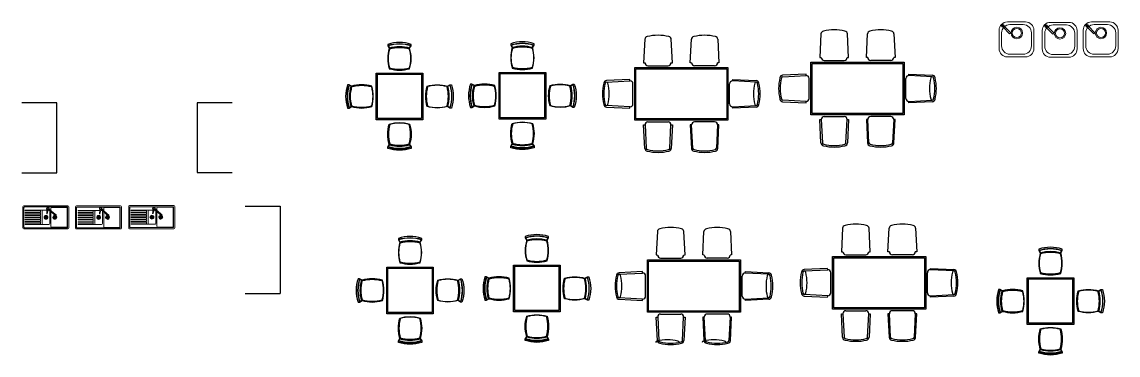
# Model space of a CAD drawing. Header units: metres. Extents: x -353 to 1688, y -477 to 135.
# Drawn here: x 42.22 to 61.05, y -263.58 to -257.86 of the extents above; entities that cross this region are included whole.
import ezdxf

# ---------------------------------------------------------------- set-up
doc = ezdxf.new("R2010")
doc.units = ezdxf.units.M
doc.header["$MEASUREMENT"] = 0
doc.layers.add('ID-LOOSE2', color=8, linetype='Continuous')

# ---------------------------------------------------------------- blocks, each defined once
blk = doc.blocks.new('A$C027E3DAA')
at = {"lineweight": 5}
for p, q in [((320, 420), (100, 420)), ((0, 100), (0, 320)), ((31, 132), (31, 288)), ((48, 356), (128, 276)), ((142, 290), (63, 369)), ((128, 276), (142, 290)), ((291, 388), (131, 388)), ((391, 132), (391, 288)), ((420, 100), (420, 320)), ((291, 32), (131, 32)), ((320, 0), (100, 0))]:
    blk.add_line(p, q, dxfattribs=at)
for centre, radius in [((47, 373), 16.5), ((47, 373), 8.24), ((214, 287), 68.5), ((214, 287), 54.8)]:
    blk.add_circle(centre, radius, dxfattribs=at)
for centre, start, end in [((100, 320), 90, 180), ((320, 320), 0, 90), ((131, 288), 90, 180), ((291, 288), 0, 90), ((100, 100), 180, 270), ((131, 132), 180, 270), ((291, 132), 270, 0), ((320, 100), 270, 0)]:
    blk.add_arc(centre, 100, start, end, dxfattribs=at)
blk = doc.blocks.new('A$C6DD140BA')
at = {"lineweight": 5}
for p, q in [((0, 480), (0, 20)), ((975, 500), (20, 500)), ((960, 475), (35, 475)), ((995, 480), (995, 20)), ((25, 465), (25, 35)), ((55, 402), (55, 390)), ((526, 402), (55, 402)), ((385, 390), (55, 390)), ((55, 354), (55, 342)), ((385, 354), (55, 354)), ((385, 342), (55, 342)), ((55, 305), (55, 293)), ((385, 305), (55, 305)), ((385, 293), (55, 293)), ((55, 256), (55, 244)), ((385, 256), (55, 256)), ((385, 256), (55, 256)), ((385, 244), (55, 244)), ((385, 244), (55, 244)), ((220, 390), (242, 390)), ((385, 390), (385, 354)), ((385, 342), (385, 305)), ((385, 293), (385, 256)), ((385, 244), (385, 207)), ((420, 382), (420, 117)), ((565, 402), (553, 402)), ((575, 399), (680, 308)), ((585, 117), (585, 382)), ((693, 323), (589, 414)), ((610, 445), (610, 395)), ((610, 368), (610, 55)), ((940, 465), (630, 465)), ((960, 55), (960, 445)), ((970, 465), (970, 35)), ((35, 25), (960, 25)), ((55, 207), (55, 195)), ((385, 207), (55, 207)), ((385, 195), (55, 195)), ((55, 158), (55, 146)), ((385, 158), (55, 158)), ((385, 146), (55, 146)), ((55, 109), (55, 97)), ((385, 109), (55, 109)), ((55, 97), (565, 97)), ((385, 195), (385, 158)), ((385, 146), (385, 109)), ((630, 35), (940, 35)), ((20, 0), (975, 0))]:
    blk.add_line(p, q, dxfattribs=at)
for centre, radius in [((502, 250), 41.9), ((502, 250), 34.4), ((502, 250), 5.37), ((694, 250), 34.4), ((694, 250), 5.37)]:
    blk.add_circle(centre, radius, dxfattribs=at)
for centre, radius, start, end in [((20, 480), 20, 90, 180), ((35, 465), 10, 90, 180), ((960, 465), 10, 0, 90), ((975, 480), 20, 0, 90), ((440, 382), 20, 90, 180), ((545, 437), 28.1, 347.9416, 227.0472), ((23, 426), 503, 349.5127, 1.0023), ((524, 334), 6.64, 170.7195, 346.9394), ((526, 335), 4.91, 202.3488, 285.3321), ((220, 432), 311, 347.884, 359.213), ((546, 438), 20, 330.7981, 186.8608), ((545, 437), 16.2, 207.428, 320.6546), ((1023, 218), 506, 155.4149, 166.8735), ((843, 297), 313, 156.4016, 167.6897), ((509, 323), 100, 49.097, 61.8197), ((500, 89), 326, 79.282, 80.1673), ((548, 386), 29.3, 47.5907, 71.3329), ((654, 489), 100, 205.6099, 229.0971), ((565, 382), 20, 68.9377, 90), ((597, 442), 29.3, 201.23, 229.737), ((565, 382), 20, 0, 29.2341), ((630, 445), 20, 90, 180), ((694, 250), 41.9, 89.0843, 58.737), ((614, 232), 100, 34.5946, 49.097), ((759, 399), 100, 229.0971, 243.5995), ((708, 297), 13.9, 214.5946, 63.5995), ((704, 300), 7.59, 107.908, 167.1608), ((708, 297), 8.12, 257.1394, 59.2202), ((710, 297), 9.65, 327.9665, 38.2217), ((940, 445), 20, 0, 90), ((20, 20), 20, 180, 270), ((35, 35), 10, 180, 270), ((440, 117), 20, 180, 270), ((565, 117), 20, 270, 0), ((630, 55), 20, 180, 270), ((940, 55), 20, 270, 0), ((960, 35), 10, 270, 0), ((975, 20), 20, 270, 0)]:
    blk.add_arc(centre, radius, start, end, dxfattribs=at)
for centre, major_axis in [((483, 250), (14.5, 0)), ((485, 260), (12.6, -7.2)), ((485, 240), (12.6, 7.2)), ((493, 267), (7.2, -12.6)), ((493, 233), (7.2, 12.6)), ((502, 270), (0, -14.5)), ((502, 230), (0, 14.5)), ((512, 267), (-7.2, -12.6)), ((512, 233), (-7.2, 12.6)), ((520, 260), (-12.6, -7.2)), ((520, 240), (-12.6, 7.2)), ((522, 250), (-14.5, 0)), ((675, 250), (14.5, 0)), ((677, 260), (12.6, -7.2)), ((677, 240), (12.6, 7.2)), ((684, 267), (7.2, -12.6)), ((684, 233), (7.2, 12.6)), ((694, 270), (0, -14.5)), ((694, 230), (0, 14.5)), ((704, 267), (-7.2, -12.6)), ((704, 233), (-7.2, 12.6)), ((712, 260), (-12.6, -7.2)), ((712, 240), (-12.6, 7.2)), ((714, 250), (-14.5, 0))]:
    blk.add_ellipse(centre, major_axis=major_axis, ratio=0.137964, dxfattribs=at)

msp = doc.modelspace()

# ---------------------------------------------------------------- linework, layer by layer
at = {"layer": 'ID-LOOSE2', "linetype": 'Continuous'}
for p, q in [((52.91676, -258.15895), (52.89668, -258.56048)), ((53.39137, -258.56048), (53.37129, -258.15895)), ((53.69668, -258.56048), (53.71676, -258.15895)), ((54.17129, -258.15895), (54.19137, -258.56048)), ((55.94337, -258.0668), (55.9233, -258.46833)), ((56.41799, -258.46833), (56.39791, -258.0668)), ((56.7233, -258.46833), (56.74337, -258.0668)), ((57.19791, -258.0668), (57.21799, -258.46833)), ((55.9233, -258.46833), (55.94827, -258.46957)), ((55.9982, -258.52207), (56.34308, -258.52207)), ((56.39302, -258.46957), (56.41799, -258.46833)), ((56.39302, -258.46957), (56.39302, -258.46957)), ((56.74827, -258.46957), (56.7233, -258.46833)), ((56.74827, -258.46957), (56.74827, -258.46957)), ((57.14308, -258.52207), (56.7982, -258.52207)), ((57.21799, -258.46833), (57.19302, -258.46957)), ((50.41408, -258.72719), (51.21408, -258.72719)), ((50.41408, -259.52719), (50.41408, -258.72719)), ((51.21408, -258.72719), (51.21408, -259.52719)), ((52.74403, -259.54423), (52.74403, -258.64423)), ((52.74403, -258.64423), (54.34403, -258.64423)), ((52.89668, -258.56048), (52.92165, -258.56173)), ((52.97159, -258.61423), (53.31646, -258.61423)), ((53.3664, -258.56173), (53.39137, -258.56048)), ((53.3664, -258.56173), (53.3664, -258.56173)), ((53.72165, -258.56173), (53.69668, -258.56048)), ((53.72165, -258.56173), (53.72165, -258.56173)), ((54.11646, -258.61423), (53.77159, -258.61423)), ((54.19137, -258.56048), (54.1664, -258.56173)), ((54.34403, -258.64423), (54.34403, -259.54423)), ((55.77064, -259.45207), (55.77064, -258.55207)), ((55.77064, -258.55207), (57.37064, -258.55207)), ((57.37064, -258.55207), (57.37064, -259.45207)), ((48.30273, -258.73771), (49.10273, -258.73771)), ((48.30273, -259.53771), (48.30273, -258.73771)), ((48.32273, -258.75771), (49.08273, -258.75771)), ((48.32273, -259.51771), (48.32273, -258.75771)), ((49.08273, -258.75771), (49.08273, -259.51771)), ((49.10273, -258.73771), (49.10273, -259.53771)), ((50.43408, -258.74719), (51.19408, -258.74719)), ((50.43408, -259.50719), (50.43408, -258.74719)), ((51.19408, -258.74719), (51.19408, -259.50719)), ((52.66028, -258.84688), (52.25875, -258.86696)), ((52.26, -258.89193), (52.66153, -258.87185)), ((52.66153, -258.87185), (52.66028, -258.84688)), ((52.66153, -258.87185), (52.66153, -258.87185)), ((54.42652, -258.87185), (54.42777, -258.84688)), ((54.82805, -258.89193), (54.42652, -258.87185)), ((54.42652, -258.87185), (54.42652, -258.87185)), ((54.42777, -258.84688), (54.8293, -258.86696)), ((55.6869, -258.75473), (55.28537, -258.7748)), ((55.28661, -258.79977), (55.68815, -258.7797)), ((55.68815, -258.7797), (55.6869, -258.75473)), ((55.68815, -258.7797), (55.68815, -258.7797)), ((55.74064, -259.17451), (55.74064, -258.82963)), ((57.40064, -259.17451), (57.40064, -258.82963)), ((57.45314, -258.7797), (57.45439, -258.75473)), ((57.85467, -258.79977), (57.45314, -258.7797)), ((57.45314, -258.7797), (57.45314, -258.7797)), ((57.45439, -258.75473), (57.85592, -258.7748)), ((52.71403, -259.26666), (52.71403, -258.92179)), ((54.37403, -259.26666), (54.37403, -258.92179)), ((42.81677, -259.24907), (42.21677, -259.24907)), ((42.81677, -260.44907), (42.81677, -259.24907)), ((45.82624, -259.24609), (45.22624, -259.24609)), ((45.22624, -259.24609), (45.22624, -260.44609)), ((52.66153, -259.3166), (52.26, -259.29652)), ((54.42652, -259.3166), (54.82805, -259.29652)), ((55.28537, -259.22934), (55.6869, -259.24942)), ((55.68815, -259.22445), (55.28661, -259.20437)), ((55.6869, -259.24942), (55.68815, -259.22445)), ((57.45314, -259.22445), (57.85467, -259.20437)), ((57.45439, -259.24942), (57.45314, -259.22445)), ((57.85592, -259.22934), (57.45439, -259.24942)), ((52.25875, -259.32149), (52.66028, -259.34157)), ((52.66028, -259.34157), (52.66153, -259.3166)), ((54.42777, -259.34157), (54.42652, -259.3166)), ((54.8293, -259.32149), (54.42777, -259.34157)), ((57.37064, -259.45207), (55.77064, -259.45207)), ((55.9982, -259.48207), (56.34308, -259.48207)), ((57.14308, -259.48207), (56.7982, -259.48207)), ((49.10273, -259.53771), (48.30273, -259.53771)), ((49.08273, -259.51771), (48.32273, -259.51771)), ((51.21408, -259.52719), (50.41408, -259.52719)), ((51.19408, -259.50719), (50.43408, -259.50719)), ((54.34403, -259.54423), (52.74403, -259.54423)), ((52.89668, -259.62797), (52.92165, -259.62672)), ((52.91676, -260.0295), (52.89668, -259.62797)), ((52.92165, -259.62672), (52.94173, -260.02825)), ((52.97159, -259.57423), (53.31646, -259.57423)), ((53.34632, -260.02825), (53.3664, -259.62672)), ((53.3664, -259.62672), (53.39137, -259.62797)), ((53.3664, -259.62672), (53.3664, -259.62672)), ((53.39137, -259.62797), (53.37129, -260.0295)), ((53.72165, -259.62672), (53.69668, -259.62797)), ((53.69668, -259.62797), (53.71676, -260.0295)), ((53.72165, -259.62672), (53.72165, -259.62672)), ((53.74173, -260.02825), (53.72165, -259.62672)), ((54.11646, -259.57423), (53.77159, -259.57423)), ((54.1664, -259.62672), (54.14632, -260.02825)), ((54.19137, -259.62797), (54.1664, -259.62672)), ((54.17129, -260.0295), (54.19137, -259.62797)), ((55.9233, -259.53582), (55.94827, -259.53457)), ((55.94337, -259.93735), (55.9233, -259.53582)), ((55.94827, -259.53457), (55.96834, -259.9361)), ((56.37294, -259.9361), (56.39302, -259.53457)), ((56.39302, -259.53457), (56.41799, -259.53582)), ((56.39302, -259.53457), (56.39302, -259.53457)), ((56.41799, -259.53582), (56.39791, -259.93735)), ((56.74827, -259.53457), (56.7233, -259.53582)), ((56.7233, -259.53582), (56.74337, -259.93735)), ((56.74827, -259.53457), (56.74827, -259.53457)), ((56.76834, -259.9361), (56.74827, -259.53457)), ((57.19302, -259.53457), (57.17294, -259.9361)), ((57.21799, -259.53582), (57.19302, -259.53457)), ((57.19791, -259.93735), (57.21799, -259.53582)), ((42.21677, -260.44907), (42.81677, -260.44907)), ((45.22624, -260.44609), (45.82624, -260.44609)), ((46.05342, -261.02048), (46.65342, -261.02048)), ((46.65342, -261.02048), (46.65342, -262.52048)), ((53.13362, -261.45733), (53.11355, -261.85886)), ((53.60823, -261.85886), (53.58816, -261.45733)), ((53.91355, -261.85886), (53.93362, -261.45733)), ((54.38816, -261.45733), (54.40823, -261.85886)), ((56.31476, -261.40091), (56.29469, -261.80245)), ((56.78937, -261.80245), (56.7693, -261.40091)), ((57.09469, -261.80245), (57.11476, -261.40091)), ((57.5693, -261.40091), (57.58937, -261.80245)), ((53.11355, -261.85886), (53.13852, -261.86011)), ((53.18845, -261.91261), (53.53333, -261.91261)), ((53.58327, -261.86011), (53.60823, -261.85886)), ((53.58327, -261.86011), (53.58327, -261.86011)), ((53.93852, -261.86011), (53.91355, -261.85886)), ((53.93852, -261.86011), (53.93852, -261.86011)), ((54.33333, -261.91261), (53.98845, -261.91261)), ((54.40823, -261.85886), (54.38327, -261.86011)), ((56.14203, -262.78619), (56.14203, -261.88619)), ((56.14203, -261.88619), (57.74203, -261.88619)), ((56.29469, -261.80245), (56.31965, -261.80369)), ((56.36959, -261.85619), (56.71447, -261.85619)), ((56.7644, -261.80369), (56.78937, -261.80245)), ((56.7644, -261.80369), (56.7644, -261.80369)), ((57.11965, -261.80369), (57.09469, -261.80245)), ((57.11965, -261.80369), (57.11965, -261.80369)), ((57.51447, -261.85619), (57.16959, -261.85619)), ((57.58937, -261.80245), (57.5644, -261.80369)), ((57.74203, -261.88619), (57.74203, -262.78619)), ((48.484, -262.0663), (49.284, -262.0663)), ((48.484, -262.8663), (48.484, -262.0663)), ((48.504, -262.0863), (49.264, -262.0863)), ((48.504, -262.8463), (48.504, -262.0863)), ((49.264, -262.0863), (49.264, -262.8463)), ((49.284, -262.0663), (49.284, -262.8663)), ((50.66275, -262.03397), (51.46275, -262.03397)), ((50.66275, -262.83397), (50.66275, -262.03397)), ((50.68275, -262.05397), (51.44275, -262.05397)), ((50.68275, -262.81397), (50.68275, -262.05397)), ((51.44275, -262.05397), (51.44275, -262.81397)), ((51.46275, -262.03397), (51.46275, -262.83397)), ((52.96089, -262.84261), (52.96089, -261.94261)), ((52.96089, -261.94261), (54.56089, -261.94261)), ((54.56089, -261.94261), (54.56089, -262.84261)), ((56.05828, -262.08885), (55.65675, -262.10892)), ((55.658, -262.13389), (56.05953, -262.11382)), ((56.05953, -262.11382), (56.05828, -262.08885)), ((56.05953, -262.11382), (56.05953, -262.11382)), ((57.82453, -262.11382), (57.82577, -262.08885)), ((58.22606, -262.13389), (57.82453, -262.11382)), ((57.82453, -262.11382), (57.82453, -262.11382)), ((57.82577, -262.08885), (58.22731, -262.10892)), ((52.87715, -262.14526), (52.47561, -262.16534)), ((52.47686, -262.19031), (52.87839, -262.17023)), ((52.87839, -262.17023), (52.87715, -262.14526)), ((52.87839, -262.17023), (52.87839, -262.17023)), ((52.93089, -262.56504), (52.93089, -262.22017)), ((54.59089, -262.56504), (54.59089, -262.22017)), ((54.64339, -262.17023), (54.64464, -262.14526)), ((55.04492, -262.19031), (54.64339, -262.17023)), ((54.64339, -262.17023), (54.64339, -262.17023)), ((54.64464, -262.14526), (55.04617, -262.16534)), ((56.11203, -262.50863), (56.11203, -262.16375)), ((57.77203, -262.50863), (57.77203, -262.16375)), ((59.48672, -262.2512), (60.28672, -262.2512)), ((59.48672, -263.0512), (59.48672, -262.2512)), ((59.50672, -262.2712), (60.26672, -262.2712)), ((59.50672, -263.0312), (59.50672, -262.2712)), ((60.26672, -262.2712), (60.26672, -263.0312)), ((60.28672, -262.2512), (60.28672, -263.0512)), ((46.05342, -262.52048), (46.65342, -262.52048)), ((52.47561, -262.61987), (52.87715, -262.63995)), ((52.87839, -262.61498), (52.47686, -262.5949)), ((52.87715, -262.63995), (52.87839, -262.61498)), ((54.64339, -262.61498), (55.04492, -262.5949)), ((54.64464, -262.63995), (54.64339, -262.61498)), ((55.04617, -262.61987), (54.64464, -262.63995)), ((55.65675, -262.56346), (56.05828, -262.58354)), ((56.05953, -262.55857), (55.658, -262.53849)), ((56.05828, -262.58354), (56.05953, -262.55857)), ((57.82453, -262.55857), (58.22606, -262.53849)), ((57.82577, -262.58354), (57.82453, -262.55857)), ((58.22731, -262.56346), (57.82577, -262.58354)), ((49.284, -262.8663), (48.484, -262.8663)), ((49.264, -262.8463), (48.504, -262.8463)), ((51.46275, -262.83397), (50.66275, -262.83397)), ((51.44275, -262.81397), (50.68275, -262.81397)), ((54.56089, -262.84261), (52.96089, -262.84261)), ((53.18845, -262.87261), (53.53333, -262.87261)), ((54.33333, -262.87261), (53.98845, -262.87261)), ((57.74203, -262.78619), (56.14203, -262.78619)), ((56.29469, -262.86994), (56.31965, -262.86869)), ((56.31476, -263.27147), (56.29469, -262.86994)), ((56.31965, -262.86869), (56.33973, -263.27022)), ((56.36959, -262.81619), (56.71447, -262.81619)), ((56.74433, -263.27022), (56.7644, -262.86869)), ((56.7644, -262.86869), (56.78937, -262.86994)), ((56.7644, -262.86869), (56.7644, -262.86869)), ((56.78937, -262.86994), (56.7693, -263.27147)), ((57.11965, -262.86869), (57.09469, -262.86994)), ((57.09469, -262.86994), (57.11476, -263.27147)), ((57.11965, -262.86869), (57.11965, -262.86869)), ((57.13973, -263.27022), (57.11965, -262.86869)), ((57.51447, -262.81619), (57.16959, -262.81619)), ((57.5644, -262.86869), (57.54433, -263.27022)), ((57.58937, -262.86994), (57.5644, -262.86869)), ((57.5693, -263.27147), (57.58937, -262.86994)), ((53.11355, -262.92635), (53.13852, -262.9251)), ((53.13362, -263.32788), (53.11355, -262.92635)), ((53.13852, -262.9251), (53.15859, -263.32663)), ((53.56319, -263.32663), (53.58327, -262.9251)), ((53.58327, -262.9251), (53.60823, -262.92635)), ((53.58327, -262.9251), (53.58327, -262.9251)), ((53.60823, -262.92635), (53.58816, -263.32788)), ((53.93852, -262.9251), (53.91355, -262.92635)), ((53.91355, -262.92635), (53.93362, -263.32788)), ((53.93852, -262.9251), (53.93852, -262.9251)), ((53.95859, -263.32663), (53.93852, -262.9251)), ((54.38327, -262.9251), (54.36319, -263.32663)), ((54.40823, -262.92635), (54.38327, -262.9251)), ((54.38816, -263.32788), (54.40823, -262.92635)), ((60.28672, -263.0512), (59.48672, -263.0512)), ((60.26672, -263.0312), (59.50672, -263.0312))]:
    msp.add_line(p, q, dxfattribs=at)
for points in [[(48.87773, -258.66271, 0.14285714), (48.87773, -258.31271), (48.90273, -258.27058), (48.90273, -258.24558, 0.16432018), (48.50273, -258.24558), (48.50273, -258.27058), (48.52773, -258.31271, 0.14285714), (48.52773, -258.66271, 0.14285714)], [(48.89526, -258.27336, 0.15920325), (48.51019, -258.27336), (48.53005, -258.30684, -0.13971629), (48.8754, -258.30684)], [(48.53581, -258.65463, -0.13829936), (48.53581, -258.3208, -0.13829936), (48.86964, -258.3208, -0.13829936), (48.86964, -258.65463, -0.13829936)], [(50.98908, -258.65219, 0.14285714), (50.98908, -258.30219), (51.01408, -258.26006), (51.01408, -258.23506, 0.16432018), (50.61408, -258.23506), (50.61408, -258.26006), (50.63908, -258.30219, 0.14285714), (50.63908, -258.65219, 0.14285714)], [(51.00662, -258.26285, 0.15920325), (50.62155, -258.26285), (50.64141, -258.29632, -0.13971629), (50.98676, -258.29632)], [(50.64717, -258.64411, -0.13829936), (50.64717, -258.31028, -0.13829936), (50.981, -258.31028, -0.13829936), (50.981, -258.64411, -0.13829936)], [(48.22773, -258.96271, 0.14285714), (47.87773, -258.96271), (47.83559, -258.93771), (47.81059, -258.93771, 0.16432018), (47.81059, -259.33771), (47.83559, -259.33771), (47.87773, -259.31271, 0.14285714), (48.22773, -259.31271, 0.14285714)], [(47.83838, -258.94518, 0.15920325), (47.83838, -259.33024), (47.87185, -259.31038, -0.13971629), (47.87185, -258.96504)], [(48.21964, -259.30463, -0.13829936), (47.88581, -259.30463, -0.13829936), (47.88581, -258.9708, -0.13829936), (48.21964, -258.9708, -0.13829936)], [(49.17773, -258.96271, -0.14285714), (49.52773, -258.96271), (49.56986, -258.93771), (49.59486, -258.93771, -0.16432018), (49.59486, -259.33771), (49.56986, -259.33771), (49.52773, -259.31271, -0.14285714), (49.17773, -259.31271, -0.14285714)], [(49.18581, -259.30463, 0.13829936), (49.51964, -259.30463, 0.13829936), (49.51964, -258.9708, 0.13829936), (49.18581, -258.9708, 0.13829936)], [(49.56707, -258.94518, -0.15920325), (49.56707, -259.33024), (49.5336, -259.31038, 0.13971629), (49.5336, -258.96504)], [(50.33908, -258.95219, 0.14285714), (49.98908, -258.95219), (49.94695, -258.92719), (49.92195, -258.92719, 0.16432018), (49.92195, -259.32719), (49.94695, -259.32719), (49.98908, -259.30219, 0.14285714), (50.33908, -259.30219, 0.14285714)], [(49.94974, -258.93466, 0.15920325), (49.94974, -259.31973), (49.98321, -259.29987, -0.13971629), (49.98321, -258.95452)], [(50.331, -259.29411, -0.13829936), (49.99717, -259.29411, -0.13829936), (49.99717, -258.96028, -0.13829936), (50.331, -258.96028, -0.13829936)], [(51.28908, -258.95219, -0.14285714), (51.63908, -258.95219), (51.68122, -258.92719), (51.70622, -258.92719, -0.16432018), (51.70622, -259.32719), (51.68122, -259.32719), (51.63908, -259.30219, -0.14285714), (51.28908, -259.30219, -0.14285714)], [(51.29717, -259.29411, 0.13829936), (51.631, -259.29411, 0.13829936), (51.631, -258.96028, 0.13829936), (51.29717, -258.96028, 0.13829936)], [(51.67843, -258.93466, -0.15920325), (51.67843, -259.31973), (51.64496, -259.29987, 0.13971629), (51.64496, -258.95452)], [(48.87773, -259.61271, -0.14285714), (48.87773, -259.96271), (48.90273, -260.00485), (48.90273, -260.02985, -0.16432018), (48.50273, -260.02985), (48.50273, -260.00485), (48.52773, -259.96271, -0.14285714), (48.52773, -259.61271, -0.14285714)], [(48.53581, -259.6208, 0.13829936), (48.53581, -259.95463, 0.13829936), (48.86964, -259.95463, 0.13829936), (48.86964, -259.6208, 0.13829936)], [(50.98908, -259.60219, -0.14285714), (50.98908, -259.95219), (51.01408, -259.99433), (51.01408, -260.01933, -0.16432018), (50.61408, -260.01933), (50.61408, -259.99433), (50.63908, -259.95219, -0.14285714), (50.63908, -259.60219, -0.14285714)], [(50.64717, -259.61028, 0.13829936), (50.64717, -259.94411, 0.13829936), (50.981, -259.94411, 0.13829936), (50.981, -259.61028, 0.13829936)], [(48.89526, -260.00206, -0.15920325), (48.51019, -260.00206), (48.53005, -259.96859, 0.13971629), (48.8754, -259.96859)], [(51.00662, -259.99154, -0.15920325), (50.62155, -259.99154), (50.64141, -259.95807, 0.13971629), (50.98676, -259.95807)], [(49.059, -261.9913, 0.14285714), (49.059, -261.6413), (49.084, -261.59917), (49.084, -261.57417, 0.16432018), (48.684, -261.57417), (48.684, -261.59917), (48.709, -261.6413, 0.14285714), (48.709, -261.9913, 0.14285714)], [(51.23775, -261.95897, 0.14285714), (51.23775, -261.60897), (51.26275, -261.56684), (51.26275, -261.54184, 0.16432018), (50.86275, -261.54184), (50.86275, -261.56684), (50.88775, -261.60897, 0.14285714), (50.88775, -261.95897, 0.14285714)], [(51.25529, -261.56962, 0.15920325), (50.87022, -261.56962), (50.89008, -261.6031, -0.13971629), (51.23542, -261.6031)], [(49.07653, -261.60196, 0.15920325), (48.69147, -261.60196), (48.71133, -261.63543, -0.13971629), (49.05667, -261.63543)], [(48.71708, -261.98322, -0.13829936), (48.71708, -261.64939, -0.13829936), (49.05092, -261.64939, -0.13829936), (49.05092, -261.98322, -0.13829936)], [(50.89584, -261.95089, -0.13829936), (50.89584, -261.61706, -0.13829936), (51.22967, -261.61706, -0.13829936), (51.22967, -261.95089, -0.13829936)], [(60.06172, -262.1762, 0.14285714), (60.06172, -261.8262), (60.08672, -261.78406), (60.08672, -261.75906, 0.16432018), (59.68672, -261.75906), (59.68672, -261.78406), (59.71172, -261.8262, 0.14285714), (59.71172, -262.1762, 0.14285714)], [(60.07925, -261.78685, 0.15920325), (59.69419, -261.78685), (59.71405, -261.82032, -0.13971629), (60.05939, -261.82032)], [(59.71981, -262.16811, -0.13829936), (59.71981, -261.83428, -0.13829936), (60.05364, -261.83428, -0.13829936), (60.05364, -262.16811, -0.13829936)], [(48.409, -262.2913, 0.14285714), (48.059, -262.2913), (48.01686, -262.2663), (47.99186, -262.2663, 0.16432018), (47.99186, -262.6663), (48.01686, -262.6663), (48.059, -262.6413, 0.14285714), (48.409, -262.6413, 0.14285714)], [(48.01965, -262.27377, 0.15920325), (48.01965, -262.65884), (48.05313, -262.63898, -0.13971629), (48.05313, -262.29363)], [(48.40092, -262.63322, -0.13829936), (48.06708, -262.63322, -0.13829936), (48.06708, -262.29939, -0.13829936), (48.40092, -262.29939, -0.13829936)], [(49.359, -262.2913, -0.14285714), (49.709, -262.2913), (49.75114, -262.2663), (49.77614, -262.2663, -0.16432018), (49.77614, -262.6663), (49.75114, -262.6663), (49.709, -262.6413, -0.14285714), (49.359, -262.6413, -0.14285714)], [(49.36708, -262.63322, 0.13829936), (49.70092, -262.63322, 0.13829936), (49.70092, -262.29939, 0.13829936), (49.36708, -262.29939, 0.13829936)], [(49.74835, -262.27377, -0.15920325), (49.74835, -262.65884), (49.71488, -262.63898, 0.13971629), (49.71488, -262.29363)], [(50.58775, -262.25897, 0.14285714), (50.23775, -262.25897), (50.19562, -262.23397), (50.17062, -262.23397, 0.16432018), (50.17062, -262.63397), (50.19562, -262.63397), (50.23775, -262.60897, 0.14285714), (50.58775, -262.60897, 0.14285714)], [(50.1984, -262.24144, 0.15920325), (50.1984, -262.6265), (50.23188, -262.60664, -0.13971629), (50.23188, -262.2613)], [(50.57967, -262.60089, -0.13829936), (50.24584, -262.60089, -0.13829936), (50.24584, -262.26706, -0.13829936), (50.57967, -262.26706, -0.13829936)], [(51.53775, -262.25897, -0.14285714), (51.88775, -262.25897), (51.92989, -262.23397), (51.95489, -262.23397, -0.16432018), (51.95489, -262.63397), (51.92989, -262.63397), (51.88775, -262.60897, -0.14285714), (51.53775, -262.60897, -0.14285714)], [(51.54584, -262.60089, 0.13829936), (51.87967, -262.60089, 0.13829936), (51.87967, -262.26706, 0.13829936), (51.54584, -262.26706, 0.13829936)], [(51.9271, -262.24144, -0.15920325), (51.9271, -262.6265), (51.89363, -262.60664, 0.13971629), (51.89363, -262.2613)], [(59.41172, -262.4762, 0.14285714), (59.06172, -262.4762), (59.01959, -262.4512), (58.99459, -262.4512, 0.16432018), (58.99459, -262.8512), (59.01959, -262.8512), (59.06172, -262.8262, 0.14285714), (59.41172, -262.8262, 0.14285714)], [(59.02237, -262.45866, 0.15920325), (59.02237, -262.84373), (59.05585, -262.82387, -0.13971629), (59.05585, -262.47852)], [(59.40364, -262.81811, -0.13829936), (59.06981, -262.81811, -0.13829936), (59.06981, -262.48428, -0.13829936), (59.40364, -262.48428, -0.13829936)], [(60.36172, -262.4762, -0.14285714), (60.71172, -262.4762), (60.75386, -262.4512), (60.77886, -262.4512, -0.16432018), (60.77886, -262.8512), (60.75386, -262.8512), (60.71172, -262.8262, -0.14285714), (60.36172, -262.8262, -0.14285714)], [(60.36981, -262.81811, 0.13829936), (60.70364, -262.81811, 0.13829936), (60.70364, -262.48428, 0.13829936), (60.36981, -262.48428, 0.13829936)], [(60.75107, -262.45866, -0.15920325), (60.75107, -262.84373), (60.7176, -262.82387, 0.13971629), (60.7176, -262.47852)], [(49.059, -262.9413, -0.14285714), (49.059, -263.2913), (49.084, -263.33344), (49.084, -263.35844, -0.16432018), (48.684, -263.35844), (48.684, -263.33344), (48.709, -263.2913, -0.14285714), (48.709, -262.9413, -0.14285714)], [(48.71708, -262.94939, 0.13829936), (48.71708, -263.28322, 0.13829936), (49.05092, -263.28322, 0.13829936), (49.05092, -262.94939, 0.13829936)], [(51.23775, -262.90897, -0.14285714), (51.23775, -263.25897), (51.26275, -263.30111), (51.26275, -263.32611, -0.16432018), (50.86275, -263.32611), (50.86275, -263.30111), (50.88775, -263.25897, -0.14285714), (50.88775, -262.90897, -0.14285714)], [(50.89584, -262.91706, 0.13829936), (50.89584, -263.25089, 0.13829936), (51.22967, -263.25089, 0.13829936), (51.22967, -262.91706, 0.13829936)], [(60.06172, -263.1262, -0.14285714), (60.06172, -263.4762), (60.08672, -263.51833), (60.08672, -263.54333, -0.16432018), (59.68672, -263.54333), (59.68672, -263.51833), (59.71172, -263.4762, -0.14285714), (59.71172, -263.1262, -0.14285714)], [(59.71981, -263.13428, 0.13829936), (59.71981, -263.46811, 0.13829936), (60.05364, -263.46811, 0.13829936), (60.05364, -263.13428, 0.13829936)], [(49.07653, -263.33065, -0.15920325), (48.69147, -263.33065), (48.71133, -263.29718, 0.13971629), (49.05667, -263.29718)], [(51.25529, -263.29832, -0.15920325), (50.87022, -263.29832), (50.89008, -263.26485, 0.13971629), (51.23542, -263.26485)], [(60.07925, -263.51555, -0.15920325), (59.69419, -263.51555), (59.71405, -263.48207, 0.13971629), (60.05939, -263.48207)]]:
    msp.add_lwpolyline(points, format="xyb", close=True, dxfattribs=at)
for points in [[(52.76403, -259.52423), (52.76403, -258.66423), (54.32403, -258.66423), (54.32403, -259.52423)], [(55.79064, -259.43207), (55.79064, -258.57207), (57.35064, -258.57207), (57.35064, -259.43207)], [(56.16203, -262.76619), (56.16203, -261.90619), (57.72203, -261.90619), (57.72203, -262.76619)], [(52.98089, -262.82261), (52.98089, -261.96261), (54.54089, -261.96261), (54.54089, -262.82261)]]:
    msp.add_lwpolyline(points, close=True, dxfattribs=at)
for centre, radius, start, end in [((52.9667, -258.16145), 0.05, 99.074014, 177.137595), ((53.14403, -258.86418), 0.77458, 76.165607, 103.834393), ((53.32135, -258.16145), 0.05, 2.862405, 80.925986), ((53.7667, -258.16145), 0.05, 99.074014, 177.137595), ((53.94403, -258.86418), 0.77458, 76.165607, 103.834393), ((54.12135, -258.16145), 0.05, 2.862405, 80.925986), ((55.99331, -258.06929), 0.05, 99.074014, 177.137595), ((56.17064, -258.77203), 0.77458, 76.165607, 103.834393), ((56.34797, -258.06929), 0.05, 2.862405, 80.925986), ((56.79331, -258.06929), 0.05, 99.074014, 177.137595), ((56.97064, -258.77203), 0.77458, 76.165607, 103.834393), ((57.14797, -258.06929), 0.05, 2.862405, 80.925986), ((48.70273, -258.86271), 0.625, 71.337075, 108.662925), ((48.70273, -258.91271), 0.625, 73.739795, 106.260205), ((50.81408, -258.85219), 0.625, 71.337075, 108.662925), ((50.81408, -258.90219), 0.625, 73.739795, 106.260205), ((55.9982, -258.47207), 0.05, 177.137594, 270), ((56.34308, -258.47207), 0.05, 270, 2.862405), ((56.7982, -258.47207), 0.05, 177.137595, 270), ((57.14308, -258.47207), 0.05, 270, 2.862406), ((52.97159, -258.56423), 0.05, 177.137594, 270), ((53.31646, -258.56423), 0.05, 270, 2.862405), ((53.77159, -258.56423), 0.05, 177.137595, 270), ((54.11646, -258.56423), 0.05, 270, 2.862406), ((52.96398, -259.09423), 0.77458, 166.165607, 193.834393), ((52.26125, -258.9169), 0.05, 92.862405, 170.925986), ((52.96398, -259.09423), 0.74958, 166.073147, 193.926853), ((52.26125, -258.9169), 0.025, 92.862405, 172.918788), ((52.25875, -258.9169), 0.025, 7.081212, 87.137595), ((51.55601, -259.09423), 0.74958, 346.073147, 13.926853), ((52.66403, -258.92179), 0.05, 0, 92.862405), ((54.42403, -258.92179), 0.05, 87.137595, 180), ((55.53204, -259.09423), 0.74958, 166.073147, 193.926853), ((54.8293, -258.9169), 0.025, 92.862405, 172.918788), ((54.8268, -258.9169), 0.025, 7.081212, 87.137595), ((54.8268, -258.9169), 0.05, 9.074014, 87.137595), ((54.12407, -259.09423), 0.74958, 346.073147, 13.926853), ((54.12407, -259.09423), 0.77458, 346.165607, 13.834393), ((55.9906, -259.00207), 0.77458, 166.165607, 193.834393), ((55.28786, -258.82474), 0.05, 92.862405, 170.925986), ((55.9906, -259.00207), 0.74958, 166.073147, 193.926853), ((55.28786, -258.82474), 0.025, 92.862405, 172.918788), ((55.69064, -258.82963), 0.05, 0, 92.862405), ((57.45064, -258.82963), 0.05, 87.137595, 180), ((58.55866, -259.00207), 0.74958, 166.073147, 193.926853), ((57.85592, -258.82474), 0.025, 92.862405, 172.918788), ((57.85342, -258.82474), 0.025, 7.081212, 87.137595), ((57.85342, -258.82474), 0.05, 9.074014, 87.137595), ((57.15068, -259.00207), 0.74958, 346.073147, 13.926853), ((57.15068, -259.00207), 0.77458, 346.165607, 13.834393), ((48.42773, -259.13771), 0.625, 161.337075, 198.662925), ((48.47773, -259.13771), 0.625, 163.739795, 196.260205), ((48.92773, -259.13771), 0.625, 343.739795, 16.260205), ((48.97773, -259.13771), 0.625, 341.337075, 18.662925), ((50.53908, -259.12719), 0.625, 161.337075, 198.662925), ((50.58908, -259.12719), 0.625, 163.739795, 196.260205), ((51.03908, -259.12719), 0.625, 343.739795, 16.260205), ((51.08908, -259.12719), 0.625, 341.337075, 18.662925), ((52.26125, -259.27155), 0.05, 189.074014, 267.137595), ((52.26125, -259.27155), 0.025, 187.081212, 267.137595), ((52.25875, -259.27155), 0.025, 272.862405, 352.918788), ((52.66403, -259.26666), 0.05, 267.137594, 0), ((54.42403, -259.26666), 0.05, 180, 272.862406), ((54.8293, -259.27155), 0.025, 187.081212, 267.137595), ((54.8268, -259.27155), 0.025, 272.862405, 352.918788), ((54.8268, -259.27155), 0.05, 272.862405, 350.925986), ((55.28786, -259.1794), 0.05, 189.074014, 267.137595), ((55.28786, -259.1794), 0.025, 187.081212, 267.137595), ((55.69064, -259.17451), 0.05, 267.137594, 0), ((57.45064, -259.17451), 0.05, 180, 272.862406), ((57.85592, -259.1794), 0.025, 187.081212, 267.137595), ((57.85342, -259.1794), 0.025, 272.862405, 352.918788), ((57.85342, -259.1794), 0.05, 272.862405, 350.925986), ((55.9982, -259.53207), 0.05, 90, 182.862406), ((56.34308, -259.53207), 0.05, 357.137595, 90), ((56.7982, -259.53207), 0.05, 90, 182.862405), ((57.14308, -259.53207), 0.05, 357.137594, 90), ((52.97159, -259.62423), 0.05, 90, 182.862406), ((53.31646, -259.62423), 0.05, 357.137595, 90), ((53.77159, -259.62423), 0.05, 90, 182.862405), ((54.11646, -259.62423), 0.05, 357.137594, 90), ((48.70273, -259.41271), 0.625, 251.337075, 288.662925), ((48.70273, -259.36271), 0.625, 253.739795, 286.260205), ((50.81408, -259.40219), 0.625, 251.337075, 288.662925), ((50.81408, -259.35219), 0.625, 253.739795, 286.260205), ((52.9667, -260.027), 0.05, 182.862405, 260.925986), ((52.9667, -260.027), 0.025, 182.862405, 262.918788), ((53.32135, -260.027), 0.025, 277.081212, 357.137595), ((53.32135, -260.027), 0.05, 279.074014, 357.137595), ((53.7667, -260.027), 0.05, 182.862405, 260.925986), ((53.7667, -260.027), 0.025, 182.862405, 262.918788), ((54.12135, -260.027), 0.025, 277.081212, 357.137595), ((54.12135, -260.027), 0.05, 279.074014, 357.137595), ((55.99331, -259.93485), 0.05, 182.862405, 260.925986), ((55.99331, -259.93485), 0.025, 182.862405, 262.918788), ((56.17064, -259.23211), 0.77458, 256.165607, 283.834393), ((56.17064, -259.23211), 0.74958, 256.073147, 283.926853), ((56.34797, -259.93485), 0.025, 277.081212, 357.137595), ((56.34797, -259.93485), 0.05, 279.074014, 357.137595), ((56.79331, -259.93485), 0.05, 182.862405, 260.925986), ((56.79331, -259.93485), 0.025, 182.862405, 262.918788), ((56.97064, -259.23211), 0.77458, 256.165607, 283.834393), ((56.97064, -259.23211), 0.74958, 256.073147, 283.926853), ((57.14797, -259.93485), 0.025, 277.081212, 357.137595), ((57.14797, -259.93485), 0.05, 279.074014, 357.137595), ((53.14403, -259.32427), 0.77458, 256.165607, 283.834393), ((53.14403, -259.32427), 0.74958, 256.073147, 283.926853), ((53.94403, -259.32427), 0.77458, 256.165607, 283.834393), ((53.94403, -259.32427), 0.74958, 256.073147, 283.926853), ((56.3647, -261.40341), 0.05, 99.074014, 177.137595), ((56.54203, -262.10615), 0.77458, 76.165607, 103.834393), ((56.71936, -261.40341), 0.05, 2.862405, 80.925986), ((57.1647, -261.40341), 0.05, 99.074014, 177.137595), ((57.34203, -262.10615), 0.77458, 76.165607, 103.834393), ((57.51936, -261.40341), 0.05, 2.862405, 80.925986), ((51.06275, -262.15897), 0.625, 71.337075, 108.662925), ((53.18356, -261.45983), 0.05, 99.074014, 177.137595), ((53.36089, -262.16256), 0.77458, 76.165607, 103.834393), ((53.53822, -261.45983), 0.05, 2.862405, 80.925986), ((53.98356, -261.45983), 0.05, 99.074014, 177.137595), ((54.16089, -262.16256), 0.77458, 76.165607, 103.834393), ((54.33822, -261.45983), 0.05, 2.862405, 80.925986), ((48.884, -262.1913), 0.625, 71.337075, 108.662925), ((48.884, -262.2413), 0.625, 73.739795, 106.260205), ((51.06275, -262.20897), 0.625, 73.739795, 106.260205), ((53.18845, -261.86261), 0.05, 177.137594, 270), ((53.53333, -261.86261), 0.05, 270, 2.862405), ((53.98845, -261.86261), 0.05, 177.137595, 270), ((54.33333, -261.86261), 0.05, 270, 2.862406), ((56.36959, -261.80619), 0.05, 177.137594, 270), ((56.71447, -261.80619), 0.05, 270, 2.862405), ((57.16959, -261.80619), 0.05, 177.137595, 270), ((57.51447, -261.80619), 0.05, 270, 2.862406), ((59.88672, -262.3762), 0.625, 71.337075, 108.662925), ((59.88672, -262.4262), 0.625, 73.739795, 106.260205), ((55.65925, -262.15886), 0.05, 92.862405, 170.925986), ((56.06203, -262.16375), 0.05, 0, 92.862405), ((57.82203, -262.16375), 0.05, 87.137595, 180), ((58.22481, -262.15886), 0.05, 9.074014, 87.137595), ((48.609, -262.4663), 0.625, 161.337075, 198.662925), ((48.659, -262.4663), 0.625, 163.739795, 196.260205), ((49.109, -262.4663), 0.625, 343.739795, 16.260205), ((49.159, -262.4663), 0.625, 341.337075, 18.662925), ((50.78775, -262.43397), 0.625, 161.337075, 198.662925), ((50.83775, -262.43397), 0.625, 163.739795, 196.260205), ((51.28775, -262.43397), 0.625, 343.739795, 16.260205), ((51.33775, -262.43397), 0.625, 341.337075, 18.662925), ((53.18085, -262.39261), 0.77458, 166.165607, 193.834393), ((52.47811, -262.21528), 0.05, 92.862405, 170.925986), ((53.18085, -262.39261), 0.74958, 166.073147, 193.926853), ((52.47811, -262.21528), 0.025, 92.862405, 172.918788), ((52.47561, -262.21528), 0.025, 7.081212, 87.137595), ((51.77288, -262.39261), 0.74958, 346.073147, 13.926853), ((52.88089, -262.22017), 0.05, 0, 92.862405), ((54.64089, -262.22017), 0.05, 87.137595, 180), ((55.7489, -262.39261), 0.74958, 166.073147, 193.926853), ((55.04617, -262.21528), 0.025, 92.862405, 172.918788), ((55.04367, -262.21528), 0.025, 7.081212, 87.137595), ((55.04367, -262.21528), 0.05, 9.074014, 87.137595), ((54.34093, -262.39261), 0.74958, 346.073147, 13.926853), ((54.34093, -262.39261), 0.77458, 346.165607, 13.834393), ((56.36199, -262.33619), 0.77458, 166.165607, 193.834393), ((56.36199, -262.33619), 0.74958, 166.073147, 193.926853), ((55.65925, -262.15886), 0.025, 92.862405, 172.918788), ((55.65675, -262.15886), 0.025, 7.081212, 87.137595), ((54.95401, -262.33619), 0.74958, 346.073147, 13.926853), ((58.93004, -262.33619), 0.74958, 166.073147, 193.926853), ((58.22731, -262.15886), 0.025, 92.862405, 172.918788), ((58.22481, -262.15886), 0.025, 7.081212, 87.137595), ((57.52207, -262.33619), 0.74958, 346.073147, 13.926853), ((57.52207, -262.33619), 0.77458, 346.165607, 13.834393), ((59.61172, -262.6512), 0.625, 161.337075, 198.662925), ((59.66172, -262.6512), 0.625, 163.739795, 196.260205), ((60.11172, -262.6512), 0.625, 343.739795, 16.260205), ((60.16172, -262.6512), 0.625, 341.337075, 18.662925), ((52.47811, -262.56994), 0.05, 189.074014, 267.137595), ((52.47811, -262.56994), 0.025, 187.081212, 267.137595), ((52.47561, -262.56994), 0.025, 272.862405, 352.918788), ((52.88089, -262.56504), 0.05, 267.137594, 0), ((54.64089, -262.56504), 0.05, 180, 272.862406), ((55.04617, -262.56994), 0.025, 187.081212, 267.137595), ((55.04367, -262.56994), 0.025, 272.862405, 352.918788), ((55.04367, -262.56994), 0.05, 272.862405, 350.925986), ((55.65925, -262.51352), 0.05, 189.074014, 267.137595), ((55.65925, -262.51352), 0.025, 187.081212, 267.137595), ((55.65675, -262.51352), 0.025, 272.862405, 352.918788), ((56.06203, -262.50863), 0.05, 267.137594, 0), ((57.82203, -262.50863), 0.05, 180, 272.862406), ((58.22731, -262.51352), 0.025, 187.081212, 267.137595), ((58.22481, -262.51352), 0.025, 272.862405, 352.918788), ((58.22481, -262.51352), 0.05, 272.862405, 350.925986), ((53.18845, -262.92261), 0.05, 90, 182.862406), ((53.53333, -262.92261), 0.05, 357.137595, 90), ((53.98845, -262.92261), 0.05, 90, 182.862405), ((54.33333, -262.92261), 0.05, 357.137594, 90), ((56.36959, -262.86619), 0.05, 90, 182.862406), ((56.71447, -262.86619), 0.05, 357.137595, 90), ((57.16959, -262.86619), 0.05, 90, 182.862405), ((57.51447, -262.86619), 0.05, 357.137594, 90), ((48.884, -262.7413), 0.625, 251.337075, 288.662925), ((48.884, -262.6913), 0.625, 253.739795, 286.260205), ((51.06275, -262.70897), 0.625, 251.337075, 288.662925), ((51.06275, -262.65897), 0.625, 253.739795, 286.260205), ((53.12786, -263.36202), 0.025, 97.081212, 177.137595), ((53.30519, -264.06476), 0.74958, 76.073147, 103.926853), ((53.18356, -263.32539), 0.05, 182.862405, 260.925986), ((53.18356, -263.32539), 0.025, 182.862405, 262.918788), ((53.36089, -262.62265), 0.77458, 256.165607, 283.834393), ((53.36089, -262.62265), 0.74958, 256.073147, 283.926853), ((53.48252, -263.36202), 0.025, 2.862405, 82.918788), ((53.53822, -263.32539), 0.025, 277.081212, 357.137595), ((53.53822, -263.32539), 0.05, 279.074014, 357.137595), ((53.92786, -263.36202), 0.025, 97.081212, 177.137595), ((54.10519, -264.06476), 0.74958, 76.073147, 103.926853), ((53.98356, -263.32539), 0.05, 182.862405, 260.925986), ((53.98356, -263.32539), 0.025, 182.862405, 262.918788), ((54.16089, -262.62265), 0.77458, 256.165607, 283.834393), ((54.16089, -262.62265), 0.74958, 256.073147, 283.926853), ((54.28252, -263.36202), 0.025, 2.862405, 82.918788), ((54.33822, -263.32539), 0.025, 277.081212, 357.137595), ((54.33822, -263.32539), 0.05, 279.074014, 357.137595), ((56.3647, -263.26897), 0.05, 182.862405, 260.925986), ((56.3647, -263.26897), 0.025, 182.862405, 262.918788), ((56.54203, -262.56623), 0.77458, 256.165607, 283.834393), ((56.54203, -262.56623), 0.74958, 256.073147, 283.926853), ((56.71936, -263.26897), 0.025, 277.081212, 357.137595), ((56.71936, -263.26897), 0.05, 279.074014, 357.137595), ((57.1647, -263.26897), 0.05, 182.862405, 260.925986), ((57.1647, -263.26897), 0.025, 182.862405, 262.918788), ((57.34203, -262.56623), 0.77458, 256.165607, 283.834393), ((57.34203, -262.56623), 0.74958, 256.073147, 283.926853), ((57.51936, -263.26897), 0.025, 277.081212, 357.137595), ((57.51936, -263.26897), 0.05, 279.074014, 357.137595), ((59.88672, -262.9262), 0.625, 251.337075, 288.662925), ((59.88672, -262.8762), 0.625, 253.739795, 286.260205)]:
    msp.add_arc(centre, radius, start, end, dxfattribs=at)

# ---------------------------------------------------------------- block references
for name, p, xscale, yscale, zscale in [('A$C027E3DAA', (59.00237, -258.46006), 0.001426284879213249, 0.001426284879213249, 0.001426284879213249), ('A$C027E3DAA', (59.74435, -258.46651), 0.001426284879213249, 0.001426284879213249, 0.001426284879213249), ('A$C027E3DAA', (60.44835, -258.45952), 0.001426284879213249, 0.001426284879213249, 0.001426284879213249), ('A$C6DD140BA', (42.23132, -261.41176), 0.0007937219349072473, 0.0007937219349072473, 0.0007937219349072473), ('A$C6DD140BA', (43.13702, -261.41333), 0.0007937219349072473, 0.0007937219349072473, 0.0007937219349072473), ('A$C6DD140BA', (44.05106, -261.40951), 0.0007937219349072473, 0.0007937219349072473, 0.0007937219349072473)]:
    msp.add_blockref(name, p, dxfattribs=dict(at, xscale=xscale, yscale=yscale, zscale=zscale))

doc.saveas('drawing.dxf')
